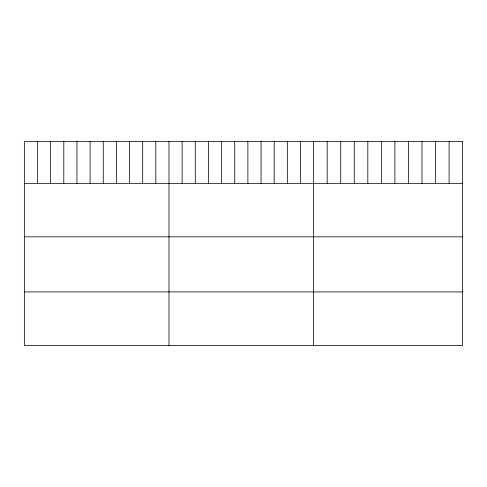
<?xml version="1.0" encoding="UTF-8"?>
<svg xmlns="http://www.w3.org/2000/svg" width="487" height="487" viewBox="0 0 487 487"><rect width="100%" height="100%" fill="white"/><g stroke="black" fill="none" stroke-linecap="round" stroke-linejoin="round"><path stroke-width="0.73" d="M24.35 183.349L462.65 183.349M24.35 236.828L462.65 236.828M24.35 291.926L462.65 291.926M449.105 141.601L449.105 183.349M435.555 141.601L435.555 183.349M422.01 141.601L422.01 183.349M408.459 141.601L408.459 183.349M394.914 141.601L394.914 183.349M381.364 141.601L381.364 183.349M367.819 141.601L367.819 183.349M354.268 141.601L354.268 183.349M340.723 141.601L340.723 183.349M327.173 141.601L327.173 183.349M313.628 141.601L313.628 345.399M300.479 141.601L300.479 183.349M287.33 141.601L287.33 183.349M274.181 141.601L274.181 183.349M261.032 141.601L261.032 183.349M247.883 141.601L247.883 183.349M234.734 141.601L234.734 183.349M221.585 141.601L221.585 183.349M208.436 141.601L208.436 183.349M195.287 141.601L195.287 183.349M182.138 141.601L182.138 183.349M168.989 141.601L168.989 345.399M155.84 141.601L155.84 183.349M142.691 141.601L142.691 183.349M129.542 141.601L129.542 183.349M116.393 141.601L116.393 183.349M103.244 141.601L103.244 183.349M90.095 141.601L90.095 183.349M76.946 141.601L76.946 183.349M63.797 141.601L63.797 183.349M50.648 141.601L50.648 183.349M37.499 141.601L37.499 183.349M462.65 141.601L24.35 141.601L24.35 345.399L462.65 345.399L462.65 141.601"/></g></svg>
